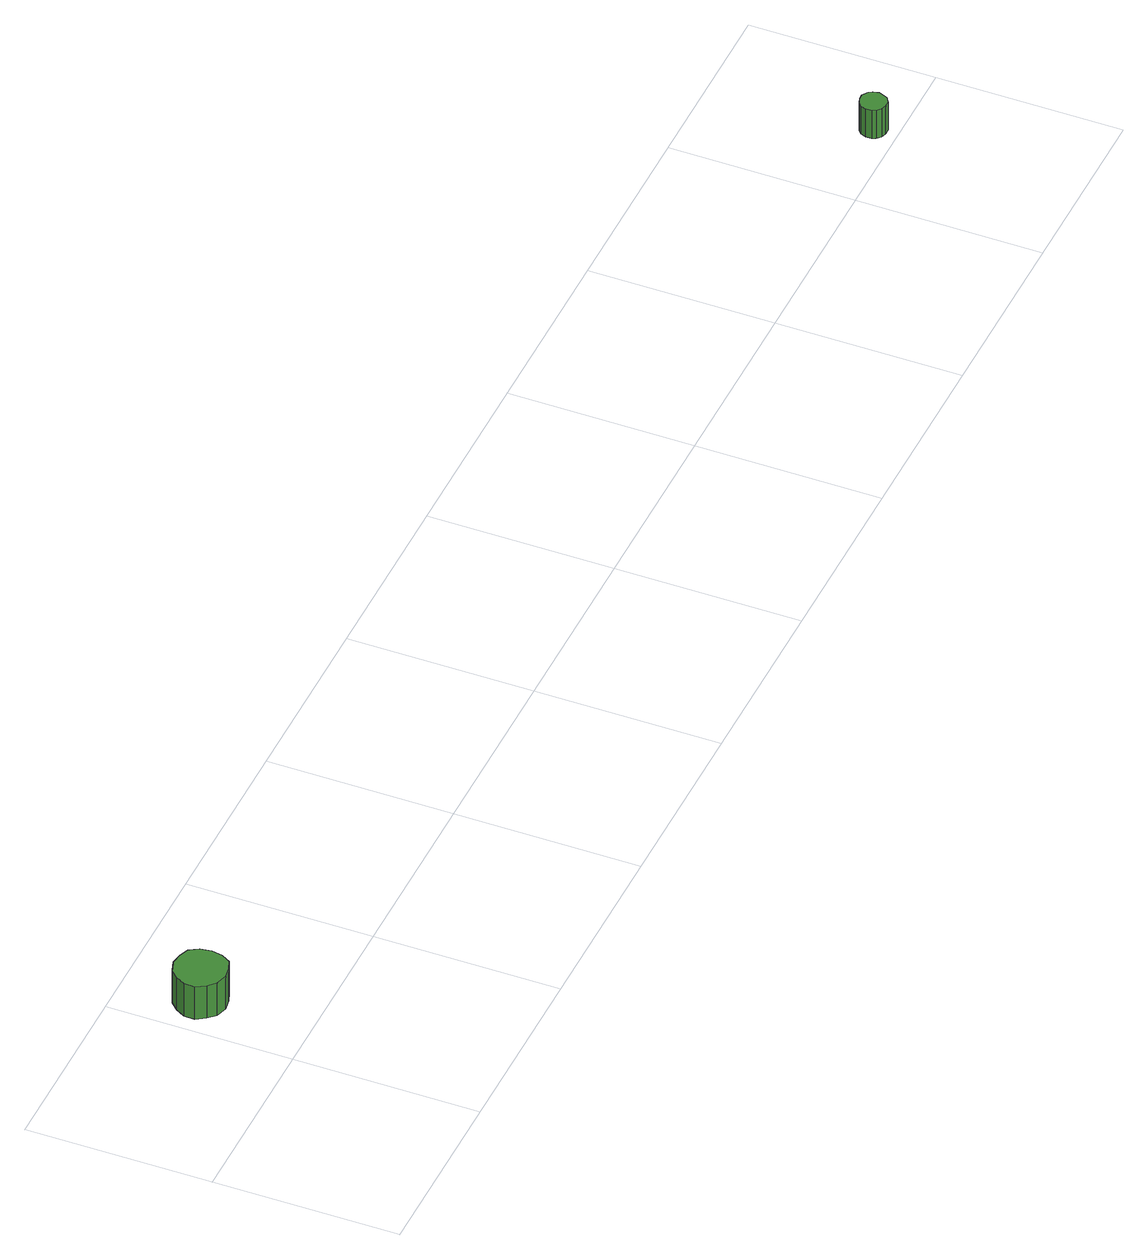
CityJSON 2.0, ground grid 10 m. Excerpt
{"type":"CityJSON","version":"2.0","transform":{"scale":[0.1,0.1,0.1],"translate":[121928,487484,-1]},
"CityObjects":{
"tree1":{"type":"SolitaryVegetationObject","attributes":{"function":"something"},"geometry":[{"type":"MultiSurface","lod":"1","boundaries":[[[0,1,2,3,4,5,6,7,8,9,10,11,12,13,14]],[[15,16,17,18,19,20,21,22,23,24,25,26,27,28,29]],[[0,29,28,1]],[[1,28,27,2]],[[2,27,26,3]],[[3,26,25,4]],[[4,25,24,5]],[[5,24,23,6]],[[6,23,22,7]],[[7,22,21,8]],[[8,21,20,9]],[[9,20,19,10]],[[10,19,18,11]],[[11,18,17,12]],[[12,17,16,13]],[[13,16,15,14]],[[14,15,29,0]]]}]},
"tree2":{"type":"SolitaryVegetationObject","attributes":{"function":"something"},"geometry":[{"type":"MultiSurface","lod":"1","boundaries":[[[30,31,32,33,34,35,36,37,38,39,40,41,42,43,44]],[[45,46,47,48,49,50,51,52,53,54,55,56,57,58,59]],[[30,59,58,31]],[[31,58,57,32]],[[32,57,56,33]],[[33,56,55,34]],[[34,55,54,35]],[[35,54,53,36]],[[36,53,52,37]],[[37,52,51,38]],[[38,51,50,39]],[[39,50,49,40]],[[40,49,48,41]],[[41,48,47,42]],[[42,47,46,43]],[[43,46,45,44]],[[44,45,59,30]]]}]}
},
"vertices":[
[37,59,28],[36,65,28],[33,70,28],[28,72,28],[22,73,28],[16,71,28],[12,67,28],[9,62,28],[9,56,28],[12,51,28],[16,47,28],[22,45,28],[28,46,28],[33,48,28],[36,53,28],[36,53,7],[33,48,7],[28,46,7],[22,45,7],[16,47,7],[12,51,7],[9,56,7],[9,62,7],[12,67,7],[16,71,7],[22,73,7],[28,72,7],[33,70,7],[36,65,7],[37,59,7],
[760,13,25],[759,16,25],[758,18,25],[755,20,25],[752,20,25],[749,19,25],[747,17,25],[746,14,25],[746,11,25],[747,9,25],[749,7,25],[752,6,25],[755,6,25],[758,8,25],[759,10,25],[759,10,7],[758,8,7],[755,6,7],[752,6,7],[749,7,7],[747,9,7],[746,11,7],[746,14,7],[747,17,7],[749,19,7],[752,20,7],[755,20,7],[758,18,7],[759,16,7],[760,13,7]
]}
